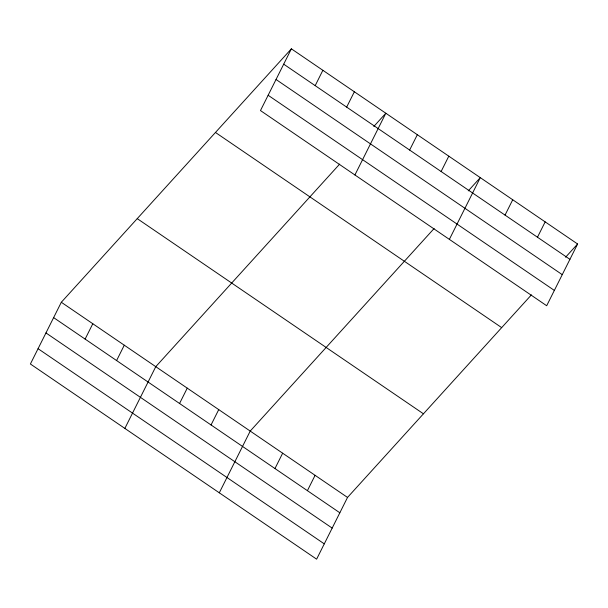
<?xml version="1.0" encoding="UTF-8"?>
<svg xmlns="http://www.w3.org/2000/svg" width="608" height="608" viewBox="0 0 608 608"><rect width="100%" height="100%" fill="white"/><g stroke="black" fill="none" stroke-linecap="round" stroke-linejoin="round"><path stroke-width="0.91" d="M291.384 48.83L260.475 110.565L546.683 305.733L577.6 243.998L291.384 48.83L61.317 302.267L30.4 364.002L316.616 559.17L347.525 497.435L531.415 294.872M85.112 339.089L92.796 323.737M116.592 360.559L124.283 345.207M124.853 428.412L155.762 366.677L339.652 164.114M315.187 85.644L322.871 70.292M179.565 403.492L187.249 388.147M346.666 107.114L354.358 91.762M211.044 424.962L218.736 409.61M354.92 174.967L385.837 113.232L373.814 126.472M219.298 492.814L250.215 431.08L434.104 228.517M409.632 150.054L417.324 134.702M274.968 468.548L282.652 453.203M441.119 171.517L448.803 156.172M307.405 490.671L315.088 475.319M449.373 239.37L480.29 177.635L468.266 190.882M505.035 215.11L512.726 199.758M537.472 237.226L545.163 221.874M565.577 257.237L577.6 243.998M283.7 64.174L569.916 259.342M276.032 79.481L562.248 274.649M268.136 95.258L554.352 290.426M215.46 132.46L501.676 327.628M137.241 218.637L423.449 413.805M61.317 302.267L347.525 497.435M53.626 317.619L339.842 512.787M45.965 332.926L332.173 528.094M38.068 348.696L324.277 543.864"/></g></svg>
